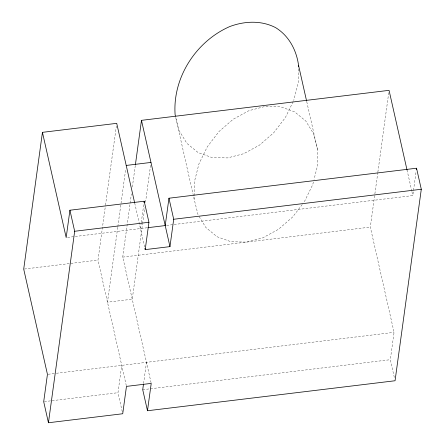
<?xml version="1.0" encoding="UTF-8"?>
<svg xmlns="http://www.w3.org/2000/svg" width="445" height="445" viewBox="0 0 445 445"><rect width="100%" height="100%" fill="white"/><g stroke="black" fill="none" stroke-linecap="round" stroke-linejoin="round"><path stroke-width="0.33" stroke-dasharray="2.23 1.67" d="M198.008 214.64L194.115 199.021L194.426 181.716L198.926 163.905L207.298 146.8L218.979 131.57L233.174 119.243L248.911 110.672L265.12 106.438L280.695 106.822L294.573 111.806L305.815 121.046L313.647 133.912L317.541 149.531L317.229 166.836L314.064 179.368M298.489 68.803L298.239 82.648L293.745 100.459M126.319 385.737L97.983 260.114L105.421 205.818M105.515 205.134L116.345 126.091M117.741 227.295L107.479 302.211L132.237 299.207L142.5 224.291M117.836 226.605L125.74 168.872M151.078 382.739L122.742 257.115L131.403 193.887M132.343 187.011L135.358 165.017M122.275 411.775L117.97 392.701L121.719 365.351M140.453 228.574L141.204 223.106M141.299 222.422L143.919 203.276M142.595 223.607L144.758 207.798M145.509 202.303L150.783 163.81M143.574 383.546L146.477 362.347M394.32 377.455L390.315 359.699L394.064 332.343L370.329 227.111L377.766 172.816M377.861 172.126L388.969 91.03M174.179 224.491L412.799 195.572L416.075 171.637M313.397 182.005L312.729 184.647L304.358 201.752M293.144 101.683L285.367 117.563L273.686 132.794L259.491 145.12L243.754 153.692L227.545 157.925L211.97 157.541L198.092 152.557L186.85 143.318L179.018 130.452L175.775 117.436M302.272 204.472L292.671 216.982L278.481 229.303L262.745 237.875L246.536 242.113L230.961 241.73L217.077 236.746L205.84 227.506L198.72 215.808M67.557 237.413L147.334 227.745M166.591 225.409L173.489 224.575M24.397 269.03L97.983 260.114M122.742 257.115L370.329 227.111M48.132 374.267L55.697 373.349M56.387 373.266L394.064 332.343M44.383 401.618L117.97 392.701M142.728 389.703L390.315 359.699M407.014 169.94L411.731 190.849M411.886 191.528L412.799 195.572M306.755 101.71L317.541 149.531M175.731 117.53L194.115 199.021M134.696 203.054L144.608 246.992"/><path stroke-width="0.67" d="M298.528 66.728L298.55 65.343C296.503 50.124 288.916 35.795 275.589 27.618C261.298 20.242 244.706 21.01 229.926 26.489C196.061 41.213 172.41 77.675 175.124 114.832L175.452 116.134M134.546 202.38L116.718 123.343L42.442 132.343L23.707 269.114L47.443 374.351L43.699 401.702L48.444 422.75L122.72 413.75L126.463 386.394L151.222 383.395L147.479 410.746L395.06 380.748L421.293 189.264L416.542 168.221L168.961 198.22L165.212 225.576L148.018 227.662M168.961 198.22L173.706 219.268L169.962 246.625L145.204 249.623L148.947 222.266L144.202 201.223L69.926 210.224L66.177 237.58L42.442 132.343M48.444 422.75L74.671 231.272L69.926 210.224M135.452 164.333L141.477 120.345L389.064 90.341L407.014 169.94M144.013 202.592L144.202 201.223M143.479 384.23L142.728 389.703L147.479 410.746M416.359 169.584L416.542 168.221M126.213 165.44L150.972 162.436M74.671 231.272L148.947 222.266M173.706 219.268L421.293 189.264M298.55 65.343L306.605 101.037M141.477 120.345L169.962 246.625M144.903 248.31L145.204 249.623"/></g></svg>
